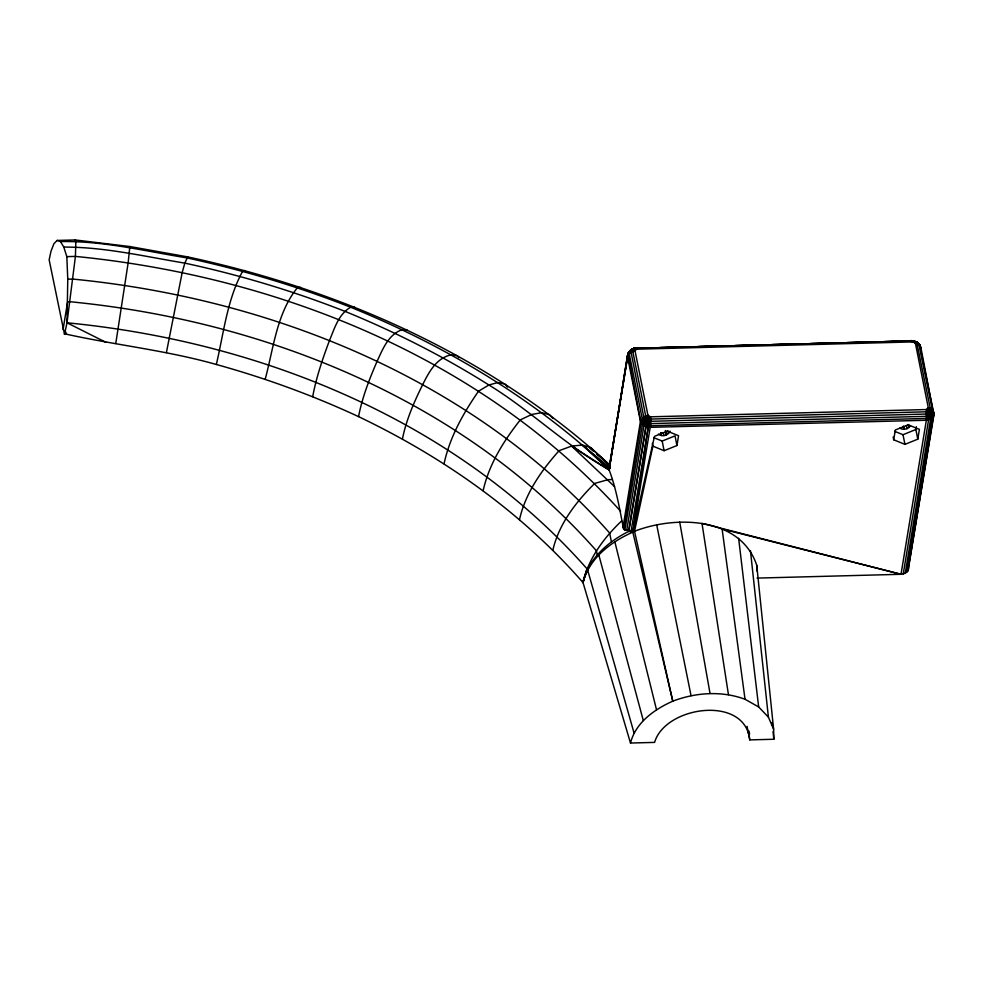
<?xml version="1.0" encoding="UTF-8"?>
<svg xmlns="http://www.w3.org/2000/svg" width="983" height="983" viewBox="0 0 983 983"><rect width="100%" height="100%" fill="white"/><g stroke="black" fill="none" stroke-linecap="round" stroke-linejoin="round"><path stroke-width="1.47" d="M918.245 343.055L912.851 341.912L636.996 349.186L636.148 347.896C631.479 348.007 627.117 352.258 627.584 357.038L640.437 421.338L642.255 424.521L648.166 427.384L926.342 420.257L932.154 418.217L933.285 416.853L933.137 412.872L919.117 345.008L917.102 342.121L914.104 340.88L635.288 348.363L635.055 350.906L647.908 415.219L650.5 416.817L650.82 423.599L632.819 532.147L672.777 701.162C654.445 709.333 635.657 722.542 630.496 743.037L654.592 742.398C665.135 706.003 745.188 694.637 749.771 739.892L773.842 739.253L773.621 729.239L756.75 565.299C740.494 516.333 674.854 515.51 634.526 531.275L632.819 532.147C610.885 541.891 589.038 558.258 583.054 582.673L630.496 743.037M773.621 729.239L768.411 717.172L758.667 706.949L745.028 699.257L722.1 528.965L901.018 574.293L905.232 573.31L907.96 570.877L933.813 413.597L931.97 409.309L928.308 407.822L926.367 409.542L926.342 420.257L901.018 574.293L757.045 578.102M905.232 573.31L930.545 419.286L932.634 414.937L933.15 410.55M64.497 334.306L49.15 259.831L50.993 251.23L53.918 243.723L57.149 240.442L60.504 241.585L63.797 247.089L66.819 256.637L67.766 279.209L67.004 322.793L64.497 334.306L66.586 334.245C116.338 345.18 167.184 350.55 216.334 364.484C265.078 377.988 312.68 395.301 358.549 416.62C442.964 456.972 521.223 511.738 582.931 582.477L583.054 582.673C588.215 559.032 607.789 541.78 628.702 531.422L632.819 532.147L654.481 436.366L667.322 431.156L678.565 435.727L676.955 445.52L664.103 450.718L652.872 446.147L652.319 443.394M906.842 572.241L932.154 418.217L930.459 415.883L926.686 414.027L650.82 421.302L647.908 415.219L645.696 415.883L643.718 416.915L648.067 425.197L648.166 427.384L632.819 532.147L628.493 530.378L624.893 530.07L643.718 416.915L630.767 350.636L633.752 348.277L652.601 347.712M105.881 342.305L67.004 322.793L75.421 256.403L75.838 241.179L75.2 239.963L57.149 240.442M115.773 343.497L128.159 262.756L129.842 246.536L75.2 239.963M624.893 530.07L623.615 529.087C619.622 509.243 616.402 488.907 609.079 469.788L627.547 355.354C628.42 351.201 632.229 347.908 636.579 348.252L912.445 340.978L916.709 342.256L920.924 347.712L933.85 415.281L907.96 570.877M63.072 329.489L67.63 301.769L69.928 301.72C266.344 320.802 463.816 400.781 596.411 550.775L597.197 554.707M519.503 519.589C525.389 493.257 541.375 470.538 559.081 450.706L571.565 446.073L609.104 469.948L627.584 357.038L629.267 353.917L636.996 349.186L631.135 349.665L628.37 352.885L627.547 355.354L609.079 469.788C565.999 445.815 530.906 410.673 488.92 384.992C443.247 356.239 395.019 331.812 345.07 311.39C293.057 290.956 239.447 274.896 184.829 263.125C144.771 256.514 104.542 246.93 63.797 247.089M60.504 241.585C103.006 240.688 144.943 251.083 186.684 257.853C242.58 269.907 297.431 286.323 350.648 307.237C445.188 345.647 534.371 398.815 608.87 468.94L620.666 399.086M621.17 396.063L621.661 393.053M622.153 390.03L628.112 353.782L631.86 349.174L636.148 347.896M622.964 527.625L640.437 421.338L643.718 416.915L649.419 419.102L927.841 411.754L931.97 409.309L931.442 413.855L928.566 419.987L903.242 574.011M623.615 529.087L641.063 422.997L628.149 355.428L628.1 353.745L630.3 350.538L630.853 351.349M626.699 530.501L643.914 425.823L650.82 421.302M631.025 531.631L648.166 427.384L650.697 425.725L926.564 418.451L933.322 415.944L933.776 412.012L932.154 418.217M893.707 439.794L895.316 430.013L908.157 424.803L919.4 429.374L917.79 439.168L904.938 444.365L893.707 439.794L893.154 437.042M917.79 439.168L915.861 429.522L916.316 426.72M166.41 352.553L182.211 272.426L184.829 263.125L187.692 256.895C342.231 290.108 492.434 357.001 609.534 464.726M216.334 364.484C223.669 333.237 227.147 299.692 242.629 271.222L244.706 270.522M265.201 379.217C273.507 348.437 276.788 313.036 297.407 287.724L300.528 287.331M312.705 396.628C316.28 377.386 322.621 358.82 329.452 340.536C334.576 328.408 338.435 314.253 350.648 307.237L354.802 307.224M652.872 446.147L634.526 531.275L672.777 701.162C695.767 692.437 721.719 690.607 745.028 699.257M636.996 349.186L635.288 348.363L630.767 350.636L629.206 352L629.267 353.917L642.12 418.23L643.804 422.555L646.679 423.378L647.379 420.22L645.696 415.883L632.843 351.582L633.101 348.744M358.549 416.62C362.223 397.439 369.35 379.168 377.091 361.314C382.805 349.014 388.236 334.773 402.035 329.649L407.159 330.067M402.428 439.069C406.176 419.95 414.089 402.022 422.678 384.636C428.993 372.066 436.231 358.144 451.197 354.802L457.279 355.711L458.852 357.64M444.058 463.816C449.673 437.3 463.239 413.253 478.549 391.185L488.92 384.992L497.853 382.547L504.832 383.984L507.597 387.13M483.157 490.714C488.932 464.283 503.726 440.876 520.302 419.888L531.754 414.457L541.682 412.688L549.509 414.703L553.011 418.5M933.322 415.944L932.634 414.937L926.674 416.325L650.82 423.599L648.534 422.235L650.5 416.817L926.367 409.542L928.517 409.788L933.137 412.872M552.839 550.247C558.811 524.025 575.94 502.043 594.666 483.439L608.059 479.655L612.348 479.569M930.545 419.286L926.674 416.325L928.886 414.838L930.311 408.375L916.709 342.256L912.015 340.622L884.012 341.605M911.229 341.715L911.597 340.88L917.102 342.121L919.449 344.345L920.96 349.297M926.686 414.027L928.517 409.788L928.308 407.822L915.456 343.509L913.711 341.015L912.851 341.912L919.117 345.008L919.449 344.345L914.104 340.88L911.597 340.88L913.932 341.789M933.285 416.853L933.85 415.281M647.908 415.219L645.462 421.4L642.513 423.624L641.063 422.997L644.504 419.397L650.5 416.817M632.659 349.739L630.865 352.614L629.206 352L627.547 355.354M658.45 434.068C661.989 437.189 668.305 435.481 670.025 431.132M632.843 351.582L634.772 349.383M910.455 425.922C908.181 429.239 903.107 430.321 899.703 428.158M621.625 520.941C603.931 537.726 588.571 558.393 582.931 582.477L586.974 568.764C456.051 420.577 260.999 341.58 67.004 322.793M629.525 351.078L630.3 350.538M649.419 419.102L645.462 421.4L641.002 419.741L643.914 425.823M628.37 352.885L629.243 352.418M653.707 437.632L662.186 441.072L675.026 435.874L676.955 445.52M894.579 431.291L903.008 434.719L915.861 429.522M66.819 256.637L75.421 256.403C278.164 276.407 482.039 357.984 620.592 511.209M67.766 279.209L72.803 279.074C273.065 298.623 474.359 380.2 609.644 533.032L611.365 541.621M660.257 347.503L689.378 346.741M698.569 346.495L727.69 345.721M735.358 345.524L764.479 344.75M772.134 344.554L801.256 343.792M810.447 343.546L838.032 342.821M847.235 342.576L874.821 341.851M609.239 468.547L610.148 468.547M631.86 349.174L632.88 349.211M633.752 348.277L635.288 348.363M646.679 423.378L650.82 423.599L645.929 426.794L628.702 531.422L645.929 426.794L643.804 422.555M129.842 246.536L187.692 256.895M650.697 425.725L642.513 423.624M901.018 574.293L701.997 523.361L728.44 694.637M926.367 409.542L927.841 411.754L932.634 414.937M926.564 418.451L928.566 419.987M589.837 448.273L593.351 451.062M912.015 340.622L912.851 341.912M610.197 467.92L582.415 445.053L571.565 446.073L614.559 486.61M914.964 341.998L917.458 344.075M608.919 464.947L591.016 447.695L582.415 445.053L609.079 469.788M928.308 407.822L930.41 410.771M647.379 420.22L648.534 422.235M919.449 344.345L920.924 347.712L919.449 344.345L933.813 413.597M65.075 330.743L66.586 334.245M927.841 411.754L928.886 414.838M587.564 569.759L634.035 732.913M908.28 424.558L909.091 427.458L908.513 424.558M598.758 554.658L643.275 720.465M660.723 432.704L661.473 435.58L660.895 432.667M903.144 426.401L903.905 429.338L903.5 426.389M614.78 541.535L656.484 709.64M667.801 430.579L668.465 433.54M906.449 425.664L907.112 428.662M929.807 412.774L930.459 415.883M665.405 430.652L666.277 435.014L665.565 430.579M903.316 426.425L903.905 429.338M903.008 434.719L904.938 444.365M748.997 731.057L749.587 734.055M747.068 726.376L749.771 739.892M663.304 432.68L663.894 435.592M662.186 441.072L664.103 450.718M656.656 524.566L691.037 695.632M679.671 521.862L710.021 693.408M738.626 538.279L758.667 706.949M750.447 550.677L768.411 717.172M772.097 722.53L772.417 725.577M773.056 731.659L773.842 739.253M756.75 565.299L756.885 570.988M908.489 567.633L908.525 569.304M609.018 464.738L596.853 453.851L609.067 464.787"/></g></svg>
